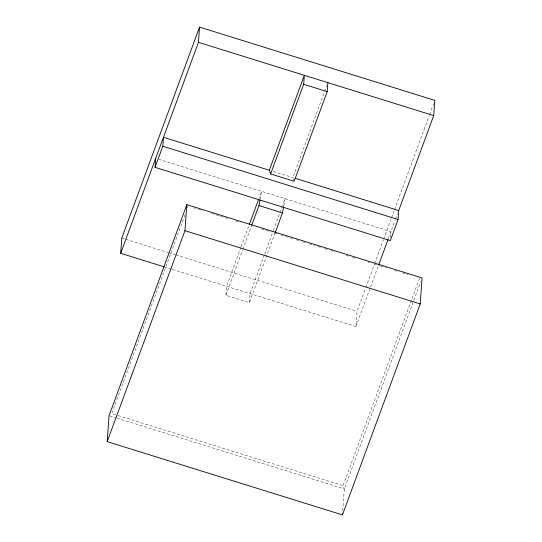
<?xml version="1.0" encoding="UTF-8"?>
<svg xmlns="http://www.w3.org/2000/svg" width="542" height="542" viewBox="0 0 542 542"><rect width="100%" height="100%" fill="white"/><g stroke="black" fill="none" stroke-linecap="round" stroke-linejoin="round"><path stroke-width="0.41" stroke-dasharray="2.71 2.03" d="M275.18 232.748L249.442 302.572L225.912 295.241L226.556 286.278L240.844 247.511M249.442 302.572L250.079 293.601L264.374 254.835M342.747 510.706L344.312 488.891L420.619 281.901M172.41 269.415L355.945 326.569L357.043 311.325L365.518 288.324M390.531 237.349L390.945 231.637L158.921 159.382M260.113 199.253L261.549 191.346L258.927 198.46M283.784 205.791L285.078 198.67L282.45 205.791M184.991 214.849L111.727 413.58L117.37 415.341M187.62 207.722L188.203 206.136M241.136 246.718L249.306 224.571M225.912 295.241L242.586 250.018M242.877 249.225L251.359 226.217M264.665 254.049L273.121 231.102M273.412 230.316L282.158 206.583M293.893 180.527L292.856 177.573L326.684 85.805M365.809 287.531L374.292 264.537M374.583 263.744L383.35 239.95M383.648 239.157L391.249 218.534M391.541 217.742L394.169 210.608M394.461 209.808L429.257 115.432M429.549 114.64L433.641 103.536M355.945 326.569L370.24 287.809M370.532 287.016L378.404 265.655M388.316 238.758L395.26 219.917M395.552 219.137L397.571 213.67M117.14 418.146L344.312 488.891L343.066 485.625L419.535 278.182L417.923 277.68M273.249 171.468L292.856 177.573M193.846 207.898L195.459 208.399M198.677 209.402L203.514 210.906M211.576 213.419L227.694 218.44M235.756 220.946L240.594 222.457M261.549 228.981L271.224 231.996M274.448 232.999L277.673 234.002M280.898 235.004L292.985 238.771M296.21 239.774L299.435 240.783M302.66 241.786L305.884 242.789M309.109 243.792L314.753 245.553M317.978 246.556L321.196 247.558M324.421 248.561L327.646 249.564M330.871 250.573L334.096 251.576M346.189 255.343L349.414 256.346M352.632 257.348L355.857 258.351M367.95 262.118L369.563 262.619M374.4 264.123L380.044 265.885M380.843 266.136L386.487 267.89M394.549 270.404L399.386 271.908M402.611 272.911L408.255 274.672M121.781 238.06L125.019 239.069M125.825 239.32L167.864 252.409M168.67 252.66L175.141 254.679M175.947 254.93L357.043 311.325M164.328 266.894L171.604 269.164M118.176 415.592L343.066 485.625M109.863 415.877L116.334 417.896"/><path stroke-width="0.81" d="M107.194 441.635L109.057 415.626L186.827 204.666L422.082 277.931L420.219 303.94L342.449 514.9L107.194 441.635L184.958 230.675L186.827 204.666M164.328 266.894L120.69 253.304L121.781 238.06L199.551 27.1L434.806 100.365L433.715 115.609L398.722 210.547L398.079 219.51L390.301 240.607L155.046 167.343L155.69 158.372M155.046 167.343L162.824 146.245L163.46 137.275L269.327 170.249L270.627 173.941L294.157 181.265L327.205 91.612L327.849 82.641M120.69 253.304L198.46 42.344L199.551 27.1M270.627 173.941L303.683 84.281L304.326 75.318L269.327 170.249M342.449 514.9L342.564 513.22M251.651 225.418L258.968 205.587L259.97 200.045M275.18 232.748L282.49 212.911L283.642 206.583M249.306 224.571L258.636 199.253M378.695 264.869L388.025 239.55M198.46 42.344L433.715 115.609M303.683 84.281L327.205 91.612M295.282 178.332L398.722 210.547M162.824 146.245L398.079 219.51M258.968 205.587L282.49 212.911M184.958 230.675L420.219 303.94"/></g></svg>
